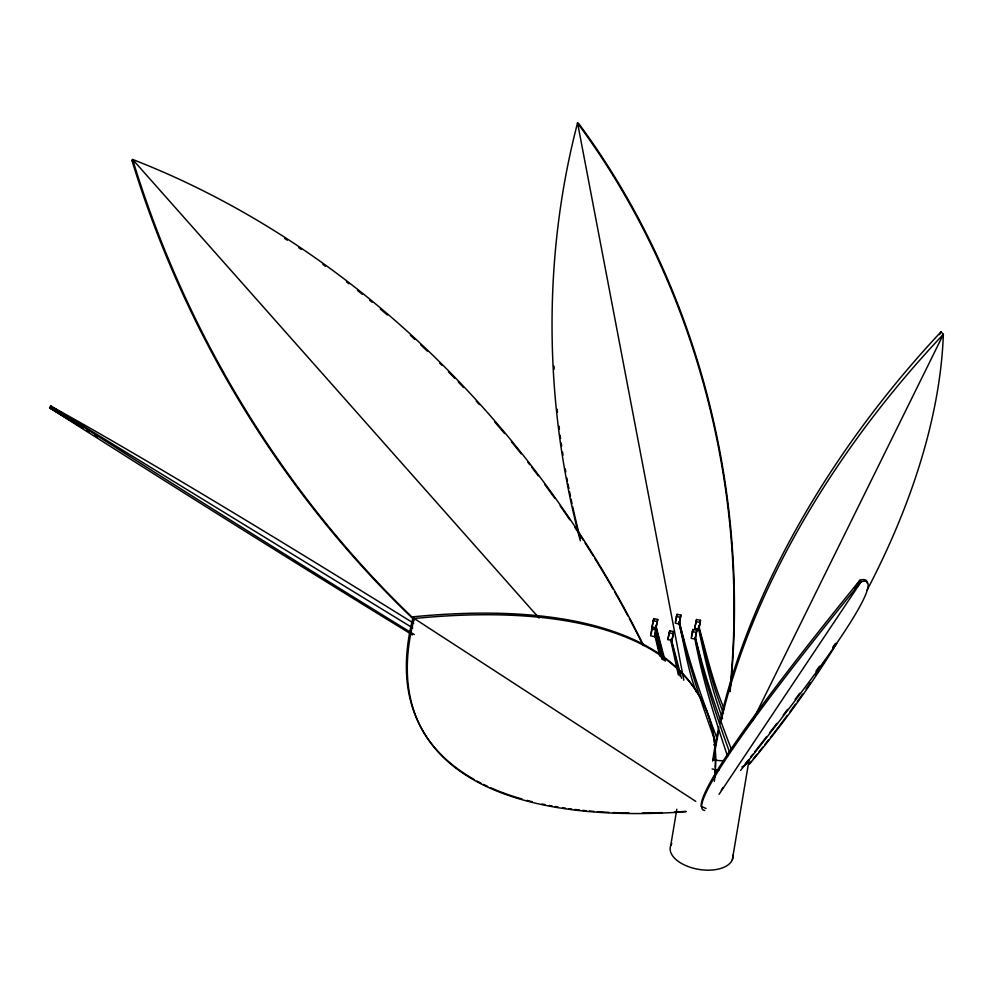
<?xml version="1.0" encoding="UTF-8"?>
<svg xmlns="http://www.w3.org/2000/svg" width="993" height="993" viewBox="0 0 993 993"><rect width="100%" height="100%" fill="white"/><g stroke="black" fill="none" stroke-linecap="round" stroke-linejoin="round"><path stroke-width="1.49" d="M651.731 629.066L650.601 635.805L654.548 636.65L656.373 627.824L652.426 626.98L651.731 629.066L655.678 629.91L656.373 627.824M654.586 628.035L651.954 627.464L653.779 618.639L657.726 619.483L655.901 628.308L657.726 619.483M653.779 618.639L651.954 627.464M651.296 633.72L652.426 626.98M654.548 636.65L655.678 629.91M667.867 639.579L669.692 630.741L673.639 631.598L672.509 638.338L671.827 640.423L667.867 639.579L669.692 630.741M671.827 640.423L673.639 631.598M676.382 616.405L675.252 623.145L679.2 623.989L681.024 615.163L677.065 614.319L676.382 616.405L680.329 617.249L681.024 615.163M675.948 621.047L677.065 614.319M679.2 623.989L680.329 617.249M692.32 631.56L691.19 638.3L695.15 639.144L696.962 630.319L693.015 629.475L692.32 631.56L696.279 632.404L696.962 630.319M691.885 636.215L693.015 629.475M694.728 628.321L696.54 619.495L700.499 620.34L699.37 627.079L698.675 629.165L694.728 628.321L696.54 619.495M695.15 639.144L696.279 632.404M698.675 629.165L700.499 620.34M670.734 845.527L676.816 809.245M732.387 859.541L749.094 759.782A31.739 17.08 9.5 0 1 741.895 766.944M939.639 334.641L941.004 331.861L943.35 334.356A571.112 312.199 -48.6 0 1 867.1 590.078M752.632 720.806L943.35 334.356A571.112 312.199 -48.6 0 0 720.471 723.525M412.405 634.875A951.964 30.311 32.7 0 1 49.65 407.8L50.606 406.013A952.113 29.418 32.8 0 1 413.709 623.256M721.266 790.18L722.966 787.598M854.812 587.968L859.913 580.235A674.706 43.977 -48.1 0 1 867.336 583.45M719.056 794.326L861.092 581.786L859.913 580.235A675.612 44.052 -48.1 0 0 701.157 806.39L706.085 808.476M413.287 619.011A882.069 717.678 62.7 0 1 131.908 160.369L132.628 159.451A882.479 717.815 62.9 0 1 643.749 645.711M662.468 659.563L655.181 633.919L661.003 657.192M695.845 621.581L699.804 622.437M653.084 620.724L657.031 621.581M668.997 632.839L672.944 633.683M655.181 633.919L659.997 654.126M580.322 540.788A699.308 579.8 81.3 0 1 577.554 122.933L578.758 123.641A698.575 579.13 81.6 0 1 730.14 691.153M49.65 407.8L82.717 427.958L49.65 407.8A951.964 30.311 32.7 0 1 56.986 411.822M94.645 435.244L97.289 436.858M412.79 627.986L50.606 406.013A952.113 29.418 32.8 0 0 414.28 634.564M695.745 801.351L414.242 618.515L413.237 616.79A863.054 315.091 -28.1 0 1 714.985 748.474M131.908 160.369L133.968 162.691M539.075 618.043L132.628 159.451A882.479 717.815 62.9 0 0 414.726 619.644M724.257 709.151C712.912 682.303 706.544 654.114 698.774 626.149M731.307 749.119C717.107 712.453 704.534 675.463 695.385 637.258M717.368 739.239C702.647 700.599 688.881 661.835 679.386 621.618M723.525 713.334C712.254 685.12 705.886 655.69 698.489 626.36M729.582 752.21C715.829 714.55 703.603 676.63 695.088 637.494M715.047 740.952C700.946 701.79 687.839 662.505 679.075 621.841M722.594 718.671C711.683 688.993 704.831 658.458 698.364 627.626M727.559 756.331C714.737 717.591 702.312 678.914 694.914 638.797M696.354 692.109C687.777 669.791 684.649 646.244 678.914 623.157M671.392 639.579L681.558 678.293M655.802 625.367L665.248 661.189M671.119 639.79L680.031 676.059M655.876 627.03L664.032 660.407M698.675 627.402L703.565 646.381M695.261 638.549L700.897 660.457M679.249 622.909L683.767 640.435M670.92 639.368L675.811 658.359M656.038 628.11L660.928 647.101M670.635 639.579L678.368 675.004M656.025 629.86L662.368 659.364M654.821 635.346L659.724 656.063M577.554 122.933L683.829 680.23M704.794 810.462A674.061 42.6 -48.1 0 1 861.092 581.786A674.061 42.6 -48.1 0 1 740.592 770.419M713.483 760.092A571.112 312.199 -48.6 0 1 718.882 730.736M686.039 811.715A862.78 313.503 -28.1 0 1 414.242 618.515A862.78 313.503 -28.1 0 1 714.315 781.33M836.714 643.476A571.112 312.199 -48.6 0 1 749.554 764.002M59.506 413.212A951.964 30.311 32.7 0 1 62.062 414.627M580.247 538.156A698.575 579.13 81.6 0 1 572.676 506.653M572.018 503.637A698.575 579.13 81.6 0 1 571.062 499.119M570.429 496.103A698.575 579.13 81.6 0 1 569.51 491.585M568.915 488.568A698.575 579.13 81.6 0 1 568.033 484.038M567.462 481.022A698.575 579.13 81.6 0 1 566.904 478.005M565.811 471.948A698.575 579.13 81.6 0 1 565.278 468.919M563.031 455.216A698.575 579.13 81.6 0 1 562.559 452.163M561.666 446.056A698.575 579.13 81.6 0 1 561.219 442.99M560.586 438.397A698.575 579.13 81.6 0 1 560.189 435.331M559.407 429.199A698.575 579.13 81.6 0 1 559.022 426.121M557.483 412.294A698.575 579.13 81.6 0 1 557.172 409.215M554.156 369.247A698.575 579.13 81.6 0 1 554.007 366.181M284.743 238.519A882.069 717.678 62.7 0 1 287.312 240.182M298.819 247.766A882.069 717.678 62.7 0 1 301.363 249.466M322.862 264.423A882.069 717.678 62.7 0 1 325.381 266.223M346.507 281.925A882.069 717.678 62.7 0 1 348.977 283.812M357.542 290.502A882.069 717.678 62.7 0 1 362.408 294.362M369.669 300.209A882.069 717.678 62.7 0 1 372.065 302.182M380.393 309.084A882.069 717.678 62.7 0 1 387.369 315.004M410.394 335.324A882.069 717.678 62.7 0 1 414.95 339.494M420.598 344.757A882.069 717.678 62.7 0 1 427.35 351.137M439.601 363.028A882.069 717.678 62.7 0 1 441.811 365.213M448.389 371.816A882.069 717.678 62.7 0 1 454.918 378.482M458.17 381.846A882.069 717.678 62.7 0 1 463.532 387.481M476.255 401.16A882.069 717.678 62.7 0 1 479.396 404.61M494.675 421.901A882.069 717.678 62.7 0 1 504.618 433.556M511.494 441.835A882.069 717.678 62.7 0 1 521.201 453.813M527.891 462.304A882.069 717.678 62.7 0 1 529.79 464.736M531.689 467.182A882.069 717.678 62.7 0 1 538.256 475.796M544.747 484.472A882.069 717.678 62.7 0 1 554.764 498.25M560.139 505.822A882.069 717.678 62.7 0 1 569.796 519.823M574.972 527.519A882.069 717.678 62.7 0 1 583.387 540.353M585.051 542.923A882.069 717.678 62.7 0 1 593.243 555.894M594.857 558.513A882.069 717.678 62.7 0 1 612.979 588.948M614.506 591.617A882.069 717.678 62.7 0 1 627.948 615.921M629.401 618.651A882.069 717.678 62.7 0 1 642.806 644.668M577.467 123.033A699.494 580.036 81.3 0 1 729.768 691.625M712.651 761.01A571.385 312.857 -49 0 1 718.783 727.087M719.739 722.73A571.385 312.857 -49 0 1 941.004 331.861M834.517 645.512A571.248 312.534 -48.8 0 1 832.879 648.156M825.543 659.811A571.248 312.534 -48.8 0 1 822.254 664.913M818.083 671.28A571.248 312.534 -48.8 0 1 815.551 675.103M810.425 682.725A571.248 312.534 -48.8 0 1 806.08 689.055M802.555 694.107A571.248 312.534 -48.8 0 1 797.218 701.666M795.418 704.174A571.248 312.534 -48.8 0 1 789.969 711.683M787.226 715.419A571.248 312.534 -48.8 0 1 774.168 732.673M773.224 733.889A571.248 312.534 -48.8 0 1 770.419 737.489M768.532 739.884A571.248 312.534 -48.8 0 1 764.747 744.676M762.835 747.059A571.248 312.534 -48.8 0 1 758.987 751.825M757.051 754.208A571.248 312.534 -48.8 0 1 753.166 758.95M751.205 761.308A571.248 312.534 -48.8 0 1 749.231 763.667M835.485 643.365A674.706 43.977 -48.1 0 1 832.866 647.188M819.573 666.117A674.706 43.977 -48.1 0 1 815.985 671.107M799.7 693.263A674.706 43.977 -48.1 0 1 795.12 699.37M787.523 709.436A674.706 43.977 -48.1 0 1 783.167 715.159M776.898 723.326A674.706 43.977 -48.1 0 1 769.488 732.921M766.646 736.583A674.706 43.977 -48.1 0 1 754.63 751.924M752.768 754.295A674.706 43.977 -48.1 0 1 750.882 756.678M748.039 760.278A674.706 43.977 -48.1 0 1 745.16 763.902M715.171 751.291A863.054 315.091 -28.1 0 1 715.245 767.279M715.084 770.27A863.054 315.091 -28.1 0 1 714.439 777.854M685.84 811.355A863.054 315.091 -28.1 0 1 674.706 812.038M662.194 812.622A863.054 315.091 -28.1 0 1 642.372 813.068M629.041 813.019A863.054 315.091 -28.1 0 1 613.252 812.572M609.032 812.386A863.054 315.091 -28.1 0 1 597.389 811.666M594.112 811.418A863.054 315.091 -28.1 0 1 589.234 810.996M586.007 810.698A863.054 315.091 -28.1 0 1 582.804 810.375M579.627 810.027A863.054 315.091 -28.1 0 1 574.91 809.481M571.794 809.084A863.054 315.091 -28.1 0 1 568.704 808.662M565.638 808.228A863.054 315.091 -28.1 0 1 562.597 807.768M558.091 807.048A863.054 315.091 -28.1 0 1 555.124 806.539M552.17 806.018A863.054 315.091 -28.1 0 1 549.253 805.46M544.934 804.603A863.054 315.091 -28.1 0 1 542.091 804.007M532.347 801.761A863.054 315.091 -28.1 0 1 526.948 800.37M522.07 799.017A863.054 315.091 -28.1 0 1 490.418 787.635M487.65 786.369A863.054 315.091 -28.1 0 1 483.566 784.433M480.91 783.105A863.054 315.091 -28.1 0 1 477.012 781.057M474.468 779.654A863.054 315.091 -28.1 0 1 413.237 616.79M718.957 770.096A31.739 17.08 9.5 0 1 712.13 768.967M722.817 760.663A14.287 7.683 9.5 0 1 713.135 759.397M713.731 744.887A14.287 7.683 9.5 0 1 716.127 744.849M732.921 855.11A31.739 17.08 9.5 0 1 697.446 869.148A31.739 17.08 9.5 0 1 671.802 843.467M89.333 431.992L86.689 430.379L89.358 432.017"/></g></svg>
